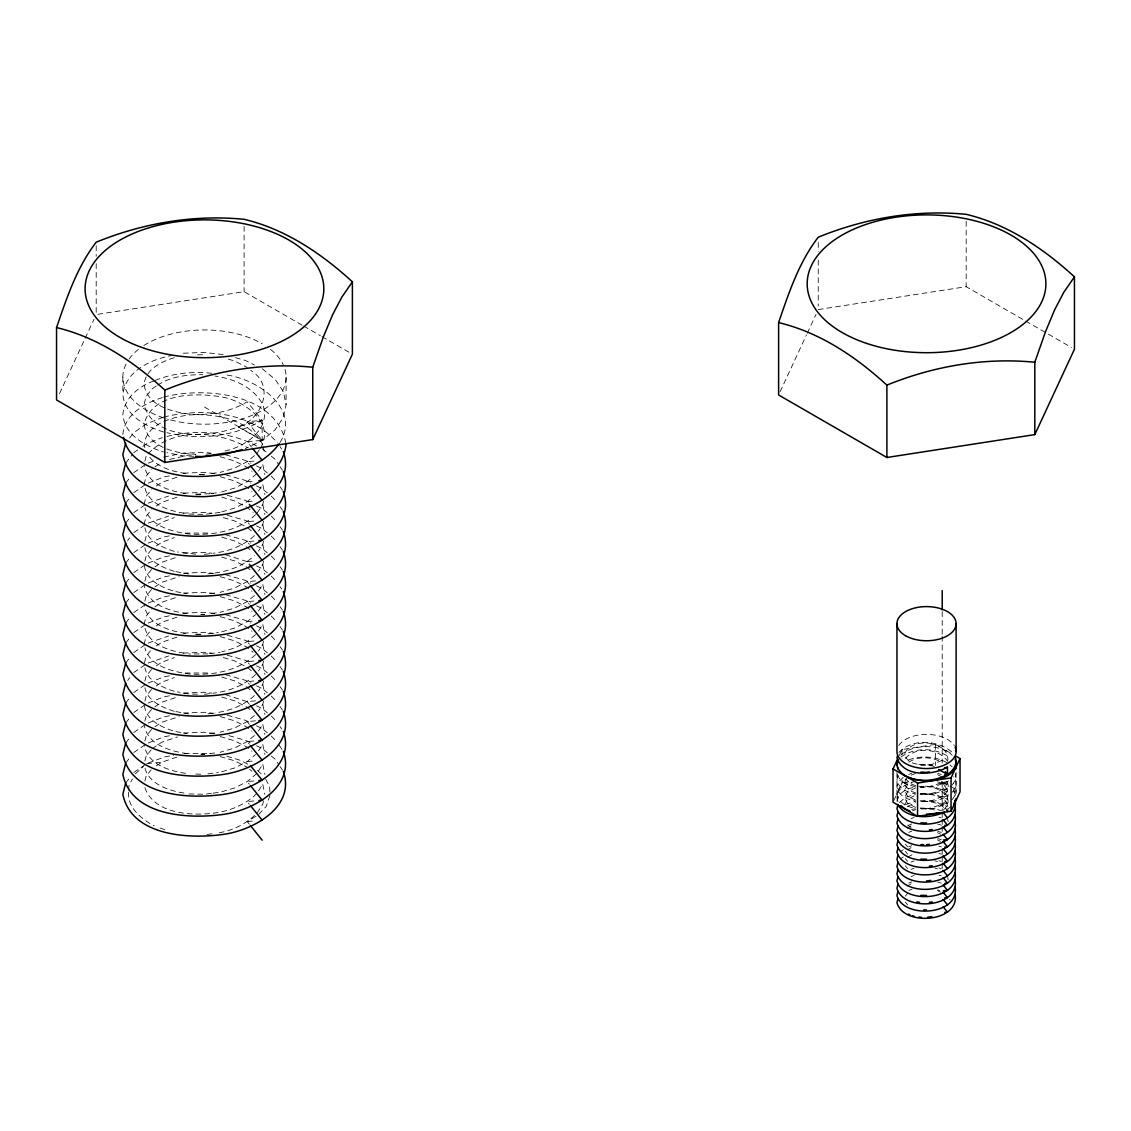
<?xml version="1.0" encoding="UTF-8"?>
<svg xmlns="http://www.w3.org/2000/svg" width="1131" height="1131" viewBox="0 0 1131 1131"><rect width="100%" height="100%" fill="white"/><g stroke="black" fill="none" stroke-linecap="round" stroke-linejoin="round"><path stroke-width="0.75" stroke-dasharray="5 3.75" d="M128.552 792.11C127.421 807.803 141.559 819.197 154.254 825.87M128.623 790.201L129.047 785.211L132.412 779.061M263.509 501.09L262.816 504.369L256.779 513.615M263.509 521.08L262.816 524.374L258.504 530.976M263.509 541.07L262.816 544.364L258.504 550.967M263.509 561.061L262.816 564.355L258.504 570.957M263.509 641.023L262.816 644.317L258.504 650.919M263.509 661.013L262.816 664.307L258.504 670.909M263.509 681.003L262.816 684.297L258.504 690.9M263.509 700.994L262.816 704.288L258.504 710.89M263.509 800.96L262.816 804.24L256.779 813.486M947.679 761.389C950.62 740.635 910.695 736.267 904.63 754.193C908.32 767.878 925.936 763.142 936.157 767.002M948.188 780.743C945.36 792.209 930.898 794.245 920.86 794.216M286.086 377.075L286.086 404.559L283.301 417.579L275.144 429.78L262.18 440.369L245.271 448.696M163.656 432.042C145.814 426.359 124.707 415.487 122.855 394.563C125.513 370.869 151.031 359.375 171.87 355.473M122.855 434.544C124.636 414.243 144.782 403.159 162.256 397.631M897.957 775.428L896.954 779.556C897.972 788.364 907.571 792.492 915.304 793.835M896.954 801.285C897.972 792.478 907.571 788.349 915.304 787.006M144.881 461.25L146.111 456.33M144.061 484.52L146.111 476.321L152.148 468.743M144.061 504.511L146.111 496.325L152.148 488.733M144.061 524.501L146.111 516.316L152.148 508.724M144.881 541.212L146.111 536.306L152.148 528.728M144.881 561.202L146.111 556.296L152.148 548.719M144.881 581.193L146.111 576.287L152.148 568.709M144.881 601.183L146.111 596.277L152.148 588.7M144.061 624.453L146.111 616.268L152.148 608.69M144.061 644.444L146.111 636.258L152.148 628.68M144.471 662.794L146.111 656.249L152.148 648.671M144.881 681.159L146.111 676.239L152.148 668.661M144.881 701.149L146.111 696.229L152.148 688.652M144.881 721.14L146.111 716.22L152.148 708.642M144.881 741.13L146.111 736.21L152.148 728.633M144.881 761.121L146.111 756.201L151.144 749.881M144.881 781.111L146.111 776.191L151.144 769.872M904.63 804.919L907.571 799.193L915.587 795.178M59.491 393.63L84.443 339.851M85.178 338.282L93.986 319.295M780.079 391.807L806.502 334.875M807.237 333.292L816.045 314.319M899.244 755.508L902.001 749.556L935.507 744.368L952.825 754.363M893.716 800.734L902.001 782.878L902.001 777.605M256.779 453.644L259.367 449.686M260.229 448.371C276.303 422.527 243.151 399.738 220.107 396.684C194.645 392.584 151.3 393.164 144.061 424.549C147.977 447.424 176.026 453.687 195.776 454.224M258.504 470.991L262.816 464.389M258.504 490.995L262.816 484.379M258.504 590.947L262.816 584.345M258.504 610.938L262.816 604.336M258.504 630.928L262.816 624.326M258.504 730.88L262.816 724.278M258.504 750.871L262.816 744.269M258.504 770.861L262.816 764.259M258.504 790.852L262.816 784.25M280.036 442.461C301.228 407.881 256.044 378.489 225.592 374.87M952.146 785.07L955.101 780.644L955.61 773.562M952.146 792.322C956.162 788.053 957.547 780.984 953.631 776.234M952.146 799.56C956.162 795.305 957.547 788.236 953.631 783.486M129.712 437.909L133.783 432.636L146.761 423.715L162.256 417.622M125.64 463.159L132.765 453.955M125.64 483.149L129.712 477.89M125.64 503.139L129.712 497.88M125.64 523.13L129.712 517.871M127.676 540.491L129.712 537.861M125.64 563.125L129.712 557.852M125.64 583.115L129.712 577.842M125.64 603.106L129.712 597.832M125.64 623.096L129.712 617.823M125.64 643.087L129.712 637.813M125.64 663.077L129.712 657.804M127.676 680.438L129.712 677.794M125.64 703.058L129.712 697.785M125.64 723.048L129.712 717.775M125.64 743.039L129.712 737.765M125.64 763.029L129.712 757.756M125.64 783.02L129.712 777.746M898.947 752.426C912.18 738.133 938.08 739.9 952.146 752.285M899.428 802.515L905.606 797.369L915.304 794.245M148.133 453.814C172.718 427.249 217.718 430.699 247.18 447.367M905.38 758.463C915.318 746.616 937.882 748.199 946.958 760.371M907.571 777.449L905.38 780.206L904.63 783.175L905.38 786.144L911.049 791.205L915.587 792.916M905.38 896.148L907.571 893.405M258.73 814.362L266.237 806.431L270.04 795.291M135.324 773.83L143.383 766.578M254.39 455.666L247.18 461.702L234.668 468.078L220.107 472.39M221.718 491.914L234.668 488.069L247.18 481.693L256.779 473.635M221.718 511.905L234.668 508.059L247.18 501.683L255.578 494.643M255.578 514.633C238.061 531.414 212.246 535.684 188.835 534.03C172.265 531.598 149.73 526.297 144.881 507.791M254.39 535.627C243.292 546.117 228.109 551.461 213.151 553.257M214.89 573.021C229.24 571.014 243.745 565.726 254.39 555.618M254.39 575.608L247.18 581.645L234.668 588.021L220.107 592.347M254.39 595.599L247.18 601.635L234.668 608.011L220.107 612.338M221.718 631.847L234.668 628.002L247.18 621.626L255.578 614.585M255.578 634.576L247.18 641.616L234.668 647.992L221.718 651.838M255.578 654.566C238.061 671.347 212.246 675.617 188.835 673.977C172.265 671.531 149.73 666.23 144.881 647.724M255.578 674.557C244.239 685.57 228.674 691.394 213.151 693.19M254.39 695.551C243.745 705.659 229.24 710.961 214.89 712.968M254.39 715.541L247.18 721.592L234.668 727.968L220.107 732.28M254.39 735.532L247.18 741.583L234.668 747.959L220.107 752.271M221.718 771.78L234.668 767.949L247.18 761.573L255.578 754.518M256.779 773.505L247.18 781.563L234.668 787.939L221.718 791.771M256.779 793.495C244.734 805.428 228.094 811.733 211.412 813.359M219.216 832.769C232.802 830.394 245.653 824.089 255.578 814.49M943.169 810.164C958.65 797.086 933.655 783.472 920.86 786.625M133.783 452.626L137.685 449.954M142.874 446.377L146.761 443.705L162.256 437.612M133.783 472.617L145.461 464.587M133.783 492.621L145.461 484.577M133.783 512.612L145.461 504.567M133.783 532.602L145.461 524.558M133.783 552.592L146.761 543.658M133.783 572.583L146.761 563.648M133.783 592.573L145.461 584.529M133.783 612.564L145.461 604.534M133.783 632.554L145.461 624.524M133.783 652.545L145.461 644.514M133.783 672.535L145.461 664.505M133.783 692.525L146.761 683.605M133.783 712.516L146.761 703.595M133.783 732.506L145.461 724.476M133.783 752.497L145.461 744.467M133.783 772.487L145.461 764.457M900.912 757.12C914.795 746.813 936.044 747.45 949.8 757.614M903.259 777.237L897.957 782.68L896.954 786.794C897.972 795.602 907.571 799.73 915.304 801.087M900.912 851.332L903.259 849.706M900.912 858.57L903.259 856.959M156.262 386.053L152.148 388.781L146.111 396.359L144.061 404.559C153.434 440.341 207.03 437.824 234.668 428.098C260.384 422.315 277.137 386.562 250.785 370.417M157.633 385.134C170.781 376.411 187.279 374.559 202.732 374.714M154.89 466.919L161.747 462.353M156.262 486.005L161.747 482.343L177.496 477.056M156.262 505.995L161.747 502.334L177.496 497.046M156.262 525.986L161.747 522.338L174.259 517.616M156.262 545.976L161.747 542.329L174.259 537.607M154.89 566.871L161.747 562.319L177.496 557.018M154.89 586.862L161.747 582.309L179.122 576.711M154.89 606.866L161.747 602.3L177.496 596.998M156.262 625.938L161.747 622.29L177.496 616.989M156.262 645.928L161.747 642.281L177.496 636.979M156.262 665.919L161.747 662.271L174.259 657.563M156.262 685.909L161.747 682.262L174.259 677.554M154.89 706.818L161.747 702.252L177.496 696.95M154.89 726.809L161.747 722.242L179.122 716.644M152.148 748.623L161.747 742.233L177.496 736.931M156.262 765.871L161.747 762.223L177.496 756.922M908.73 762.195C918.542 755.805 932.085 756.766 942.01 762.464M907.571 806.445L915.587 802.416M907.571 828.189L911.049 825.87M907.571 849.918L911.049 847.614M907.571 857.171L914.074 853.721M907.571 886.153L911.049 883.834M249.329 824.202L247.18 821.544L257.741 815.197M942.01 760.414L932.198 764.287L920.86 765.22M920.153 787.346L934.192 786.695L947.453 781.662C938.461 782.496 930.403 788.293 920.86 786.964M174.259 357.693C161.21 361.666 145.517 369.257 144.061 384.568C146.988 405.223 171.219 411.741 188.835 414.087C208.938 415.671 229.763 412.306 247.18 401.731L262.18 420.379C233.665 436.835 198.703 440.468 166.936 432.678M942.01 782.143L947.453 788.915L934.192 793.934L920.153 794.584M947.453 788.915L942.01 789.396L947.453 796.153L941.317 799.179L934.192 801.186L920.153 801.837M920.86 801.455L932.198 800.522L942.01 796.648L947.453 803.406L934.192 808.425L920.153 809.075M153.802 380.963C139 386.251 124.283 397.858 122.855 414.554C124.707 435.477 145.814 446.349 163.656 452.032M155.216 380.412C173.001 373.074 192.977 371.279 212.006 373.301M148.175 463.145L155.216 460.374M148.175 483.135L163.656 477.028L171.87 475.416M148.175 503.125L168.59 496.057M148.175 523.116L168.59 516.047M148.175 543.106L163.656 537.013L170.23 535.712M148.175 563.097L163.656 557.003L170.23 555.703M148.175 583.087L163.656 576.994L171.87 575.368M148.175 603.077L163.656 596.984L171.87 595.358M148.175 623.068L163.656 616.975L171.87 615.349M148.175 643.058L168.59 635.99M148.175 663.049L168.59 655.98M148.175 683.039L163.656 676.946L170.23 675.645M148.175 703.03L163.656 696.936L170.23 695.636M148.175 723.02L163.656 716.927L171.87 715.315M148.175 743.01L163.656 736.917L171.87 735.306M908.674 759.919C921.143 755.14 935.846 756.37 947.453 762.944M908.674 774.424L911.742 773.208M908.674 781.662C903.118 783.557 897.491 787.784 896.954 794.047C897.972 802.854 907.571 806.983 915.304 808.326M905.606 804.608L915.304 801.497M908.674 825.149L911.742 823.933M908.674 832.388L911.742 831.186M908.674 839.64L911.742 838.439M908.674 846.893L911.742 845.677M908.674 883.113L911.742 881.911M169.565 459.412L188.835 455.001L195.776 454.846M911.049 775.145L915.587 773.434M915.587 780.673L907.571 784.702L904.63 790.413L907.571 796.139L915.587 800.168M915.587 787.925L907.571 791.954L904.63 797.666L907.571 803.392L915.587 807.407M912.561 810.8L915.587 809.669M911.049 818.618L914.074 817.487M911.049 862.105L914.074 860.96M911.049 869.343L914.074 868.212M911.049 876.596L914.074 875.451M148.218 763.015L164.546 756.95L173.594 755.268M912.067 889.178L908.773 890.394M224.956 450.972C245.568 446.787 271.539 428.635 262.816 404.7C253.74 387.071 233.594 378.701 214.89 376.029M262.18 420.379L237.595 426.613L262.18 440.369L262.18 420.379L247.18 421.722L262.18 440.369L247.18 441.712L251.464 447.042M163.656 397.066C204.499 386.434 277.448 393.136 286.086 444.54M163.656 417.056C202.081 407.711 250.262 411.472 277.59 442.97M166.936 436.41C196.596 429.299 229.381 431.491 256.539 445.925M163.656 457.037L183.349 453.163L204.471 452.4L210.507 453.093M911.742 809.443L915.304 808.75M302.062 325.134L244.098 291.671L96.192 314.559L96.192 263.367M818.25 309.569L966.171 286.694L1024.12 320.158M902.001 782.878L908.702 781.832M207.001 834.494L212.232 833.759M206.21 454.21L211.412 453.531M211.412 473.521L216.629 472.843M209.673 493.738L194.051 494.176M211.412 493.512L220.107 492.381M220.107 512.385L204.471 514.407L188.835 514.04M204.471 554.388L211.412 553.483M207.948 573.926L213.151 573.247M209.673 593.69L214.89 593.012M211.412 613.454L216.629 612.776M207.948 633.897L218.368 632.554M207.948 653.888L188.835 653.987M209.673 653.661L220.107 652.318M204.471 694.321L211.412 693.416M207.948 713.859L213.151 713.18M209.673 733.623L214.89 732.959M209.673 753.614L216.629 752.723M207.948 773.83L218.368 772.487M211.412 793.368L204.471 794.273L188.835 793.92M213.151 793.156L220.107 792.251M209.673 813.585C186.983 815.592 153.562 812.525 144.881 787.657M253.853 461.109L247.18 461.702L249.329 464.374M247.18 481.693L253.853 481.099M247.18 501.683L253.853 501.09M253.853 521.08L247.18 521.674L249.329 524.346M253.853 541.07L247.18 541.664L249.329 544.336M247.18 561.655L255.507 560.919M255.507 580.91L247.18 581.645L249.329 584.317M253.853 601.042L247.18 601.635L249.329 604.307M247.18 621.626L253.853 621.032M253.853 641.023L247.18 641.616L249.329 644.288M253.853 661.013L247.18 661.607L249.329 664.279M253.853 681.003L247.18 681.611L249.329 684.269M255.507 700.852L247.18 701.602L249.329 704.26M255.507 720.843L247.18 721.592L249.329 724.25M253.853 740.989L247.18 741.583L249.329 744.24M146.761 763.566L161.747 762.223M247.18 761.573L253.853 760.979M253.853 780.97L247.18 781.563L249.329 784.221M253.853 800.96L247.18 801.554L249.329 804.212M247.18 821.544L253.853 820.95M947.453 796.153L942.01 796.648C947.948 793.397 950.704 785.027 945.502 779.867M947.453 803.406C938.461 804.24 930.403 810.036 920.86 808.707M183.349 353.211L204.471 352.448L225.592 354.88M183.349 473.154L204.471 472.39L215.031 473.606M183.349 493.144L204.471 492.381L213.519 493.427M183.349 513.135L204.471 512.371L212.006 513.234M185.102 533.069L210.507 533.054M183.349 553.13L204.471 552.352L212.006 553.215M183.349 573.12L204.471 572.343L213.519 573.389M183.349 593.111L204.471 592.333L215.031 593.549M183.349 613.101L204.471 612.323L215.031 613.539M183.349 633.091L204.471 632.314L213.519 633.36M183.349 653.082L204.471 652.304L212.006 653.181M185.102 673.002L210.507 672.987M183.349 693.063L204.471 692.285L212.006 693.162M183.349 713.053L204.471 712.276L213.519 713.322M183.349 733.044L204.471 732.266L215.031 733.482M918.881 764.556L934.192 765.164M918.881 786.299L934.192 786.907L947.453 791.926M920.153 793.495L934.192 794.146L947.453 799.179M920.153 800.748L934.192 801.398L947.453 806.417M920.153 808.001L934.192 808.651L941.317 810.658M184.254 753.331L210.55 753.571M197.515 354.851L204.471 354.682M199.254 474.751L204.471 474.638M195.776 494.827L204.471 494.629M200.993 614.642L204.471 614.571M195.776 634.76L204.471 634.562M200.993 754.589L204.471 754.504M199.254 474.299L204.471 474.412M195.776 554.19L177.496 551.97M200.993 614.274L204.471 614.359M195.776 634.152L204.471 634.35M197.515 694.165L188.835 693.967L177.496 691.903M200.993 754.207L204.471 754.292M195.776 774.085L204.471 774.283M920.86 793.877C931.661 793.128 951.086 797.836 947.679 812.115C942.448 802.826 930.587 801.116 920.86 801.13M920.86 808.368L932.198 809.315L937.486 810.87M193.91 456.288L183.349 455.906L166.936 452.669M185.597 473.479C172.364 471.457 157.704 467.499 149.136 456.528M185.597 493.469C169.41 491.108 147.892 484.549 144.471 466.17M183.971 513.163C168.25 510.76 147.694 503.917 144.471 486.16M175.885 571.664L188.835 574.011M175.885 591.654L187.209 593.718M187.209 613.709C170.583 611.334 148.076 605.113 144.471 586.112M185.597 633.402C169.41 631.041 147.892 624.482 144.471 606.103M183.971 653.096C168.25 650.707 147.694 643.864 144.471 626.093M175.885 711.597L188.835 713.958M175.885 731.587L187.209 733.651M187.209 753.642C170.583 751.267 148.076 745.046 144.471 726.045M185.597 773.335C169.41 770.974 147.892 764.415 144.471 746.036M183.971 793.029C168.25 790.64 147.694 783.797 144.471 766.026M915.304 786.596C908.25 785.267 899.513 781.945 897.448 774.367M235.432 357.65L245.271 360.421L254.489 364.96M225.592 454.832L245.271 460.374L250.912 463.145M225.592 474.822L245.271 480.364L250.912 483.135M227.232 495.279L245.271 500.354L250.912 503.125M227.232 515.269L245.271 520.345L250.912 523.116M225.592 534.793L245.271 540.335L250.912 543.106M225.592 554.784L249.499 562.404M937.755 773.42L941.317 774.424M225.592 574.774L245.271 580.316L250.912 583.087M225.592 594.765L245.271 600.307L250.912 603.092M225.592 614.755L245.271 620.297L250.912 623.082M938.942 817.232L941.317 817.897M937.755 824.146L941.317 825.149M937.755 831.384L941.317 832.388M227.232 635.212L245.271 640.287L250.912 643.072M937.755 838.637L941.317 839.64M938.942 846.214L941.317 846.893M938.942 853.467L941.317 854.131M227.232 655.202L245.271 660.278L250.912 663.063M938.942 860.705L941.317 861.384M938.942 867.958L941.317 868.622M938.942 875.21L941.317 875.875M225.592 674.74L245.271 680.268L250.912 683.053M937.755 882.123L941.317 883.127M225.592 694.731L249.499 702.351M227.232 715.174L245.271 720.263L250.912 723.034M228.872 735.631L245.271 740.254L250.912 743.025M228.193 359.107L234.668 361.029L247.18 367.405M220.107 456.67L234.668 460.981L247.18 467.357L251.987 471.387M220.107 476.66L234.668 480.972L247.18 487.348L251.987 491.377M221.718 497.131L234.668 500.962L247.18 507.338L253.188 512.371M223.344 517.602L234.668 520.953L247.18 527.329L251.987 531.358M221.718 537.112L234.668 540.943L247.18 547.319L251.987 551.348M221.718 557.102L234.668 560.934L247.18 567.31L251.987 571.339M220.107 576.612L234.668 580.924L247.18 587.3L251.987 591.329M220.107 596.603L234.668 600.914L247.18 607.29L251.987 611.32M220.107 616.593L234.668 620.905L247.18 627.281L251.987 631.31M220.107 636.583L234.668 640.895L247.18 647.271L253.188 652.304M934.842 860.818L937.486 861.596M934.842 868.071L937.486 868.848M223.344 657.535L234.668 660.886L247.18 667.262L251.987 671.291M221.718 677.045L234.668 680.876L247.18 687.252L251.987 691.281M221.718 697.035L234.668 700.867L247.18 707.243L251.987 711.272M220.107 716.545L234.668 720.857L247.18 727.233L251.987 731.262M220.107 736.535L234.668 740.847L247.18 747.223L251.987 751.253M226.836 756.215L240.861 760.484L250.601 765.744M220.107 756.526L234.668 760.838L247.18 767.214M937.656 889.843L939.72 890.465M160.093 828.005L165.974 830.069M915.587 785.663L911.049 783.967L905.38 778.891M174.259 551.377C162.468 547.475 147.567 541.367 144.881 527.781M174.259 571.367C162.468 567.465 147.567 561.358 144.881 547.772M172.704 590.764C160.743 586.989 146.351 579.949 144.471 566.122M174.259 691.31C162.468 687.408 147.567 681.3 144.881 667.714M174.259 711.3C162.468 707.398 147.567 701.291 144.881 687.705M172.704 730.711C160.743 726.922 146.351 719.881 144.471 706.055M941.317 781.662L947.453 784.688M256.539 465.915L262.18 468.701L267.368 472.928M256.539 485.906L262.18 488.691L267.368 492.918M256.539 505.91L262.18 508.681L267.368 512.909M256.539 525.901L262.18 528.672L267.368 532.899M256.539 545.891L262.18 548.662L267.368 552.889M256.539 565.882L262.18 568.653L267.368 572.88M256.539 585.872L262.18 588.643L267.368 592.884M256.539 605.863L262.18 608.634L267.368 612.875M256.539 625.853L262.18 628.624L267.368 632.865M256.539 645.843L262.18 648.614L267.368 652.856M256.539 665.834L262.18 668.605L267.368 672.846M256.539 685.824L262.18 688.595L267.368 692.836M256.539 705.815L262.18 708.586L267.368 712.827M256.539 725.805L262.18 728.576L267.368 732.817M256.539 745.796L262.18 748.566L267.368 752.808M937.486 774.636L942.01 776.955M937.486 781.889C947.849 784.136 952.726 798.486 942.01 803.887L947.453 810.644M937.486 832.614L940.511 834.155M937.486 839.866L940.511 841.407M937.486 890.592L940.511 892.133M1025.647 321.034L1071.396 347.443M303.589 326.011L320.356 335.695M321.883 336.571L350.864 353.31M942.717 781.86L948.499 785.183M949.941 786.017L957.151 790.187M204.471 407.061L262.18 440.369M907.571 825.121L911.049 827.44M949.8 764.867L952.146 766.79M262.18 368.734L275.144 379.337L283.301 391.524L286.086 404.559M262.18 448.71L267.368 452.937M271.256 456.118L275.144 459.299L278.41 464.177M271.256 476.109L276.784 481.721M271.256 496.099L276.784 501.712M271.256 516.089L276.784 521.702M271.256 536.08L276.784 541.692M271.256 556.07L276.784 561.697M271.256 576.061L276.784 581.687M271.256 596.051L276.784 601.678M271.256 616.042L276.784 621.668M271.256 636.032L276.784 641.659M271.256 656.022L276.784 661.649M271.256 676.013L276.784 681.64M271.256 696.003L276.784 701.63M271.256 715.994L276.784 721.62M271.256 735.998L276.784 741.611M271.256 755.989L275.144 759.155L278.41 764.033M249.583 769.236L251.987 771.243M257.486 770.409L261.954 774.664M905.38 844.122L907.571 846.865M905.38 851.36L907.571 854.117M905.38 858.613L907.571 861.355M905.38 865.851L907.571 868.608M905.38 902.086L907.571 904.842M953.631 790.739L955.61 795.305M280.036 446.618L281.676 449.064M280.036 466.608L282.481 470.27M280.036 486.599L282.481 490.26M280.036 506.589L282.481 510.251M280.036 526.594L282.481 530.241M280.036 546.584L282.481 550.231M280.036 566.574L282.481 570.222M280.036 586.565L281.676 588.997M280.036 606.555L282.481 610.203M280.036 626.546L282.481 630.207M280.036 646.536L282.481 650.198M280.036 666.527L282.481 670.188M280.036 686.517L282.481 690.179M280.036 706.507L282.481 710.169M280.036 726.498L281.676 728.93M279.23 745.272L282.481 750.15M280.036 766.479L282.481 770.14M262.816 444.681C248.693 419.106 215.653 413.183 188.835 415.02C171.219 417.367 146.988 423.885 144.061 444.54L144.881 447.819M949.757 899.258L950.153 899.993M265.757 779.259L269.645 786.794L269.927 792.039M947.679 819.452L948.188 821.841M947.679 877.43L948.188 879.819M263.155 446.321L264.88 454.535M262.816 464.671L264.88 474.525M262.816 484.662L264.88 494.516M262.816 504.652L264.88 514.506M262.816 524.643L264.88 534.496M262.816 544.633L264.88 554.487M262.816 564.623L264.88 574.477M262.816 584.614L264.88 594.468M262.816 604.604L264.88 614.458M262.816 624.595L264.88 634.449M262.816 644.585L264.88 654.439M262.816 664.576L264.88 674.429M262.816 684.566L264.88 694.42M262.816 704.556L264.88 714.41M262.816 724.547L264.88 734.401M262.816 744.537L264.88 754.405M262.816 764.528L264.88 774.396M262.816 784.518L264.88 794.386M966.171 221.379L966.171 286.694M956.119 772.487L956.119 793.524M942.208 611.701L942.208 634.576M942.208 636.343L942.208 763.072M942.208 782.44L942.208 810.602M942.208 812.355L942.208 817.642M942.208 819.395L942.208 824.683M942.208 826.45L942.208 833.49M942.208 849.324L942.208 854.612M942.208 856.365L942.208 861.652M942.208 863.405L942.208 868.693M935.507 744.368L935.507 765.418M902.001 749.556L902.001 758.321M896.954 772.487L896.954 797.03M818.25 242.501L818.25 251.322M818.25 260.144L818.25 306.049M244.098 226.356L244.098 291.671M122.855 377.075L122.855 394.563M96.192 245.71L96.192 256.299M898.735 745.626A29.59 17.078 0 0 1 926.529 734.387A29.59 17.078 0 0 1 954.338 745.626M951.129 806.516A29.59 17.078 0 0 1 947.453 809.103M897.957 801.455A29.59 17.078 0 0 1 911.742 782.242M941.317 782.242A29.59 17.078 0 0 1 947.453 784.956M953.348 789.806A29.59 17.078 0 0 1 955.101 792.605M900.912 755.169A29.59 17.078 0 0 1 952.146 755.169M284.984 369.385A81.616 47.12 0 0 1 252.369 415.218A81.616 47.12 0 0 1 166.766 418.852M163.656 417.876A81.616 47.12 0 0 1 128.086 360.478M129.075 359.036A81.616 47.12 0 0 1 138.434 349.38M143.835 345.535A81.616 47.12 0 0 1 262.18 343.753M270.507 349.38A81.616 47.12 0 0 1 283.301 364.875"/><path stroke-width="1.5" d="M286.086 444.54C281.294 482.174 236.803 494.728 204.471 496.65C174.301 496.834 129.443 490.119 122.855 454.535L125.64 443.168M955.61 800.027L953.631 804.608M125.64 463.159L122.855 474.525C131.634 517.164 191.224 519.525 225.592 514.209C254.631 509.445 295.615 486.542 283.301 451.495M125.64 483.149L122.855 494.516C131.634 537.154 191.224 539.515 225.592 534.2C254.631 529.435 295.615 506.532 283.301 471.5M125.64 503.139L122.855 514.506C131.634 557.145 191.224 559.52 225.592 554.19C254.631 549.426 295.615 526.523 283.301 491.49M125.64 523.13L122.855 534.496C131.634 577.135 191.224 579.51 225.592 574.18C254.631 569.416 295.615 546.513 283.301 511.481M125.64 543.12L122.855 554.487C131.634 597.126 191.224 599.501 225.592 594.171C254.631 589.407 295.615 566.504 283.301 531.471M125.64 563.125L122.855 574.477C131.634 617.116 191.224 619.491 225.592 614.161C254.631 609.397 295.615 586.494 283.301 551.461M125.64 583.115L122.855 594.468C131.634 637.106 191.224 639.482 225.592 634.152C254.631 629.387 295.615 606.485 283.301 571.452M125.64 603.106L122.855 614.458C131.634 657.111 191.224 659.472 225.592 654.142C254.631 649.378 295.615 626.475 283.301 591.442M125.64 623.096L122.855 634.449C131.634 677.101 191.224 679.462 225.592 674.133C254.631 669.368 295.615 646.465 283.301 611.433M125.64 643.087L122.855 654.439C131.634 697.092 191.224 699.453 225.592 694.123C254.631 689.359 295.615 666.456 283.301 631.423M125.64 663.077L122.855 674.429C131.634 717.082 191.224 719.443 225.592 714.113C254.631 709.349 295.615 686.446 283.301 651.414M125.64 683.067L122.855 694.42C131.634 737.073 191.224 739.434 225.592 734.104C254.631 729.339 295.615 706.437 283.301 671.404M125.64 703.058L122.855 714.41C131.634 757.063 191.224 759.424 225.592 754.094C254.631 749.33 295.615 726.427 283.301 691.394M125.64 723.048L122.855 734.401C131.634 777.054 191.224 779.415 225.592 774.085C254.631 769.32 295.615 746.418 283.301 711.385M125.64 743.039L122.855 754.405C131.634 797.044 191.224 799.405 225.592 794.075C254.631 789.325 295.615 766.422 283.301 731.375M125.64 763.029L122.855 774.396C131.634 817.034 191.224 819.395 225.592 814.066C254.631 809.315 295.615 786.413 283.301 751.366M125.64 783.02L122.855 794.386C131.634 837.025 191.224 839.386 225.592 834.056C254.631 829.306 295.615 806.403 283.301 771.356M897.448 755.748L896.954 757.812C903.429 777.336 932.453 775.682 947.453 767.171L947.453 774.424C935.846 780.998 921.143 782.228 908.674 777.435M896.954 765.051L897.957 760.937M897.957 804.424L896.954 808.538C903.443 832.529 959.965 828.146 955.101 800.197M897.957 811.662L896.954 815.79C903.443 839.768 959.965 835.399 955.101 807.435M897.957 818.915L896.954 823.029C903.443 847.02 959.965 842.637 955.101 814.688M897.957 826.153L896.954 830.281C903.443 854.273 959.965 849.89 955.101 821.926M897.957 833.406L896.954 837.52C903.443 861.511 959.965 857.128 955.101 829.179M897.957 840.658L896.954 844.772C903.443 868.764 959.965 864.381 955.101 836.431M897.957 847.897L896.954 852.011C903.443 876.002 959.965 871.633 955.101 843.669M897.957 855.149L896.954 859.263C903.443 883.254 959.965 878.872 955.101 850.922M897.957 862.388L896.954 866.516C903.443 890.493 959.965 886.124 955.101 858.16M897.957 869.64L896.954 873.754C903.443 897.745 959.965 893.363 955.101 865.413M897.957 876.893L896.954 881.007C903.443 904.998 959.965 900.615 955.101 872.651M897.957 884.131L896.954 888.245C903.443 912.236 959.965 907.868 955.101 879.904M897.957 891.384L896.954 895.498C903.443 919.489 959.965 915.106 955.101 887.156M897.957 898.622L896.954 902.75C903.443 926.727 959.965 922.359 955.101 894.395M56.55 327.58C66.743 297.92 76.809 267.354 96.192 242.19C142.958 223.132 193.698 214.367 244.098 219.301C285.507 229.169 321.36 253.443 352.391 281.817L352.391 354.187L312.75 439.591L164.829 462.466L56.55 399.95L56.55 327.58C97.959 337.448 133.797 361.736 164.829 390.096L164.829 462.466M312.75 439.591L312.75 367.222L323.367 336.868L332.571 314.842L341.76 297.241L352.391 281.817M778.609 322.604C788.802 292.929 798.868 262.364 818.25 237.199C865.017 218.156 915.757 209.391 966.171 214.325C1007.565 224.192 1043.418 248.467 1074.45 276.841L1074.45 349.21L1034.808 434.615L886.902 457.49L778.609 394.973L778.609 322.604C820.017 332.472 855.87 356.746 886.902 385.12L886.902 457.49M1034.808 434.615L1034.808 362.245L1045.44 331.892L1054.629 309.866L1063.833 292.25L1074.45 276.841M955.709 756.031L960.035 758.533L960.035 791.856L951.058 811.196L917.552 816.37L893.023 802.218L893.023 768.896L897.166 759.975M951.058 811.196L951.058 777.874L960.035 758.533M279.23 443.677C257.967 472.871 217.095 478.455 183.349 475.897C160.22 472.306 128.793 463.837 123.548 437.386M944.385 812.157C929.908 818.787 908.377 819.24 897.957 805.413M164.829 390.096C211.61 371.053 262.35 362.288 312.75 367.222M886.902 385.12C933.669 366.076 984.408 357.311 1034.808 362.245M241.992 449.615L225.592 454.238L204.471 456.67L195.663 456.359M944.484 767.921L947.453 767.171M893.023 768.896L917.552 783.062L951.058 777.874M927.448 917.283L931.873 916.661M926.529 772.261L929.371 771.893M929.371 829.871L932.198 829.504M926.529 844.73L929.371 844.362M929.371 866.106L932.198 865.738M926.529 880.964L930.785 880.413M929.371 902.34L932.198 901.973M258.843 480.647L262.18 480.35L250.403 465.703M258.843 540.632L262.18 540.335L250.403 525.675M258.843 600.603L262.18 600.307L250.403 585.646M258.843 620.594L262.18 620.297L250.403 605.636M258.843 660.575L262.18 660.278L250.403 645.617M258.843 680.565L262.18 680.268L250.403 665.608M258.843 720.546L262.18 720.249L250.403 705.588M258.843 740.536L262.18 740.24L250.403 725.579M258.843 780.517L262.18 780.22L250.403 765.56M258.843 800.508L262.18 800.211L250.403 785.55M944.738 774.664L947.453 774.424C953.348 770.819 958.042 763.679 955.101 756.71M944.738 825.39L947.453 825.149L943.098 819.735M943.381 840.008L947.453 839.64L943.098 834.226M944.738 847.133L947.453 846.879L943.098 841.478M944.738 861.624L947.453 861.384L943.098 855.969M944.738 883.368L947.453 883.113L943.098 877.713M943.381 890.733L947.453 890.366L943.098 884.951M944.738 897.858L947.453 897.618L943.098 892.203M944.738 912.349L947.453 912.109L943.098 906.694M920.86 772.134L925.116 772.233M920.86 822.859L926.529 822.986M920.86 844.603L923.702 844.673M920.86 859.093L926.529 859.221M920.86 895.328L926.529 895.455M923.702 909.89L926.529 909.946M921.454 917.326L918.938 917.057M916.902 901.859L919.545 902.34M912.576 915.686L913.975 916.195M908.334 914.159L909.904 914.753M938.546 769.433L947.453 774.424L945.276 771.71M903.259 774.608L905.606 776.234M943.098 812.482L947.453 817.897M943.098 826.987L947.453 832.388M943.098 848.717L947.453 854.131M943.098 863.222L947.453 868.622M943.098 870.46L947.453 875.875M943.098 899.456L947.453 904.857M252.538 448.371L262.18 460.359M250.403 485.694L262.18 500.34M249.329 504.355L262.18 520.331M250.403 545.665L262.18 560.326M249.329 564.327L262.18 580.316M250.403 625.627L262.18 640.287M250.403 685.598L262.18 700.259M250.403 745.569L262.18 760.23M250.403 805.541L262.18 820.201M250.403 825.531L262.18 840.192M899.428 771.088L900.912 772.996M897.448 767.115L897.957 769.179M955.61 766.323L956.119 768.684M956.119 623.676L956.119 751.465M942.208 590.58L942.208 609.934M917.552 783.062L917.552 816.37M896.954 623.676L896.954 751.465A29.59 17.078 0 0 0 930.389 768.401A29.59 17.078 0 0 0 955.101 747.054M956.006 798.514A29.59 17.078 0 0 1 955.101 801.455M938.574 812.638A29.59 17.078 0 0 1 926.529 814.108M910.102 811.238A29.59 17.078 0 0 1 900.912 805.569M955.101 759.297A29.59 17.078 0 0 1 926.529 780.8A29.59 17.078 0 0 1 897.957 759.297M866.855 343.471A119.363 68.906 0 0 0 1045.892 283.796A119.363 68.906 0 0 0 866.855 224.122A119.363 68.906 0 0 0 866.855 343.471M905.606 635.749A29.59 17.078 0 0 0 955.101 628.101A29.59 17.078 0 0 0 918.881 607.177A29.59 17.078 0 0 0 905.606 635.749M144.796 348.461A119.363 68.906 0 0 0 323.819 288.773A119.363 68.906 0 0 0 144.796 229.098A119.363 68.906 0 0 0 144.796 348.461"/></g></svg>
